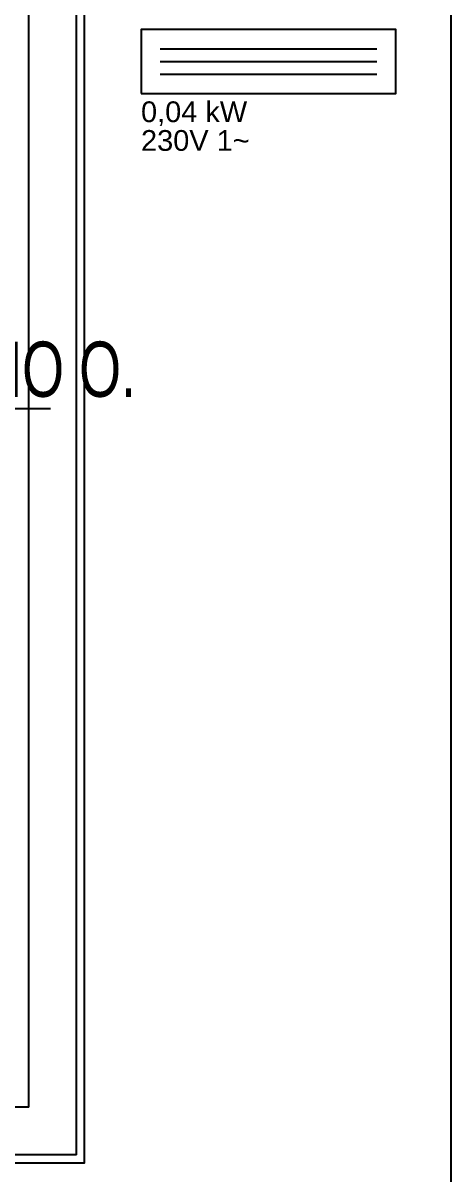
# Model space of a CAD drawing. Header units: inches. Extents: x 21 to 32698, y 13 to 3712.
# Drawn here: x 3575 to 3709.3, y 1151.1 to 1512.1 of the extents above; entities that cross this region are included whole.
import ezdxf
from ezdxf.enums import TextEntityAlignment as Align

# ---------------------------------------------------------------- set-up
doc = ezdxf.new("R2010")
doc.units = ezdxf.units.IN
doc.header["$MEASUREMENT"] = 0
doc.layers.add('MEK-ELK-GUC', color=6, linetype='Continuous')
doc.layers.add('MEK-ELK-KLIMA', color=150, linetype='Continuous')
for name, color, linetype, lineweight in [('Z_MİM_-KM-AREA-IDEN', 8, 'Continuous', 25), ('Z_MİM_-KM-WALL-PL', 8, 'Continuous', 25), ('Z_MİM_-KM-WALL-PLASTER', 8, 'Continuous', 25)]:
    doc.layers.add(name, color=color, linetype=linetype, lineweight=lineweight)
doc.styles.add('Arial_4', font='arial.ttf', dxfattribs={"height": 10})
doc.styles.add('MAH', font='arial.ttf', dxfattribs={"width": 0.8, "height": 17.5})
doc.styles.add('MEK_ELK', font='arial.ttf')

# ---------------------------------------------------------------- blocks, each defined once
blk = doc.blocks.new('*U121')
blk.add_line((0, 0), (192.45, 0))
at = {"color": 7, "style": 'MAH', "width": 0.6}
blk.add_text('-', height=17.07, dxfattribs=at).set_placement((25.99, 13.11), align=Align.MIDDLE_CENTER)
at = {"color": 7, "style": 'Arial_4', "width": 0.7}
for s, p in [('A:', (81.91, -17.69)), ('m² ', (135.42, -17.69))]:
    blk.add_text(s, height=13.333, dxfattribs=at).set_placement(p)
for tag, p in [('K', (8.57, 13.11)), ('00', (33.43, 13.11)), ('MAHALADI', (72.42, 12.35))]:
    blk.add_attdef(tag, text='', height=17.33, dxfattribs=at).set_placement(p, align=Align.MIDDLE_LEFT)
blk.add_attdef('27.00', text='', height=13.33, dxfattribs=at).set_placement((133.25, -11.29), align=Align.MIDDLE_RIGHT)
blk = doc.blocks.new('MEK_SPLIT')
for p, q in [((-34, 4), (34, 4)), ((-34, 0), (34, 0)), ((-34, -4), (34, -4))]:
    blk.add_line(p, q)
blk.add_lwpolyline([(-40, -10), (40, -10), (40, 10), (-40, 10)], close=True)

msp = doc.modelspace()

# ---------------------------------------------------------------- linework, layer by layer
at = {"layer": 'Z_MİM_-KM-WALL-PL'}
for p, q in [((3576.76, 1172.08), (3576.76, 1647.08)), ((3591.76, 1157.08), (3591.76, 1647.08)), ((3576.76, 1172.08), (3351.76, 1172.08)), ((3591.76, 1157.08), (3351.76, 1157.08))]:
    msp.add_line(p, q, dxfattribs=at)
at = {"layer": 'Z_MİM_-KM-WALL-PLASTER'}
msp.add_lwpolyline([(3709.26, 1644.58), (3709.26, 1004.58), (3359.26, 1004.58), (3359.26, 1134.58), (3354.26, 1134.58), (3354.26, 1154.58), (3594.26, 1154.58), (3594.26, 1644.58)], close=True, dxfattribs=at)

# ---------------------------------------------------------------- block references
at = {"layer": 'MEK-ELK-KLIMA'}
msp.add_blockref('MEK_SPLIT', (3652, 1500), dxfattribs=at)
at = {"layer": 'Z_MİM_-KM-AREA-IDEN'}
msp.add_blockref('*U121', (3391.13, 1391.15), dxfattribs=at).add_auto_attribs({'27.00': '10.62', '00': '11', 'K': 'Z', 'MAHALADI': 'ELK.ANA PANO O.'})

# ---------------------------------------------------------------- texts
at = {"layer": 'MEK-ELK-GUC', "style": 'MEK_ELK'}
for s, p in [('0,04 kW', (3612, 1481)), ('230V 1~', (3612, 1472))]:
    msp.add_text(s, height=6.5, dxfattribs=at).set_placement(p)

doc.saveas('drawing.dxf')
